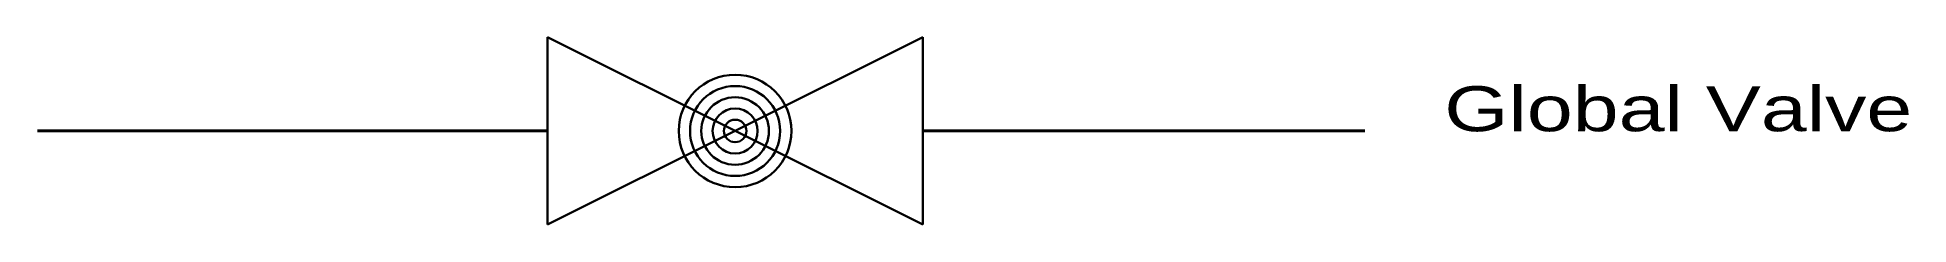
# Model space of a CAD drawing. Header units: millimetres. Extents: x 0 to 24.9, y 7.1 to 9.6.
import ezdxf
from ezdxf.enums import TextEntityAlignment as Align

# ---------------------------------------------------------------- set-up
doc = ezdxf.new("R2010")
doc.units = ezdxf.units.MM
doc.layers.add('0TEMP', color=1, linetype='Continuous')
doc.layers.add('Layer 3', color=6, linetype='Continuous', lineweight=40)
doc.layers.add('Layer 7', color=2, linetype='Continuous', lineweight=30)
doc.styles.get("Standard").update_dxf_attribs({"font": 'arial.ttf'})

# ---------------------------------------------------------------- blocks, each defined once
blk = doc.blocks.new('valve16')
for p, q in [((-2.5, -1.25), (2.5, 1.25)), ((-2.5, 1.25), (-2.5, -1.25)), ((2.5, -1.25), (-2.5, 1.25)), ((2.5, 1.25), (2.5, 1.25)), ((2.5, 1.25), (2.5, -1.25))]:
    blk.add_line(p, q)
for radius in [0.75, 0.6, 0.45, 0.3, 0.15]:
    blk.add_circle((0, 0), radius)

msp = doc.modelspace()

# ---------------------------------------------------------------- linework, layer by layer
at = {"layer": 'Layer 3'}
for p, q in [((0.008, 8.348), (6.798, 8.348)), ((11.798, 8.348), (17.684, 8.348))]:
    msp.add_line(p, q, dxfattribs=at)

# ---------------------------------------------------------------- block references
at = {"layer": 'Layer 7', "xscale": -1, "rotation": 180}
msp.add_blockref('valve16', (9.298, 8.348), dxfattribs=at)

# ---------------------------------------------------------------- texts
at = {"layer": '0TEMP', "width": 1.310991}
msp.add_text('Global Valve', height=0.6, dxfattribs=at).set_placement((18.741, 8.345), (24.972, 8.345), align=Align.FIT)

doc.saveas('drawing.dxf')
